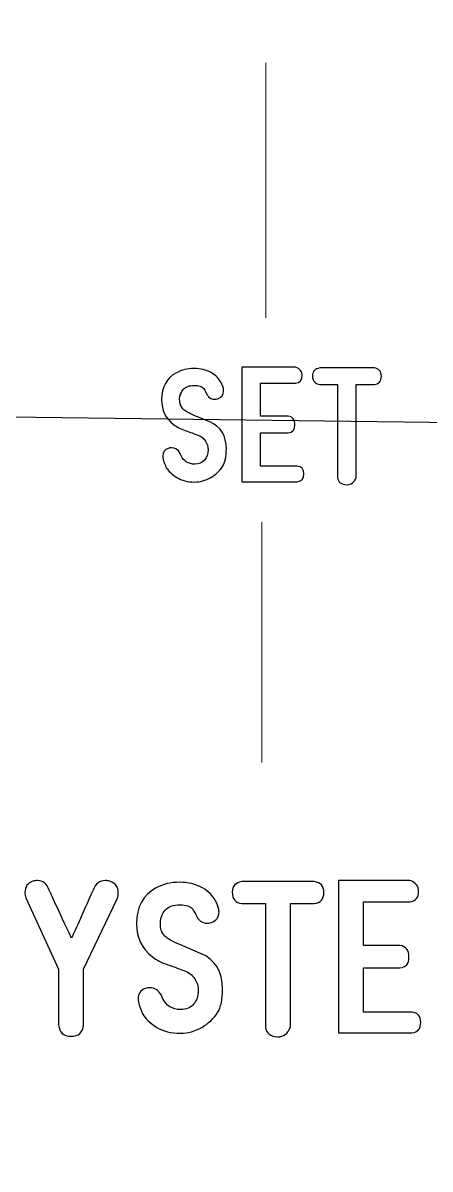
# Model space of a CAD drawing. Header units: millimetres. Extents: x -337 to -166, y 185 to 501.
# Drawn here: x -260.89 to -250.44, y 430.57 to 460.02 of the extents above; entities that cross this region are included whole.
import ezdxf

# ---------------------------------------------------------------- set-up
doc = ezdxf.new("R2010")
doc.units = ezdxf.units.MM
doc.header["$MEASUREMENT"] = 0
doc.layers.add('Layer 1', color=7, linetype='Continuous')

msp = doc.modelspace()

# ---------------------------------------------------------------- linework, layer by layer
at = {"layer": 'Layer 1', "color": 250}
for points in [[(-311.1169, 450.5194), (-311.1169, 450.5194), (-166.2022, 448.6773), (-166.2022, 448.6773), (-166.2022, 448.6773), (-166.2022, 448.6773), (-166.159, 460.3058), (-166.159, 460.3058), (-166.159, 460.3058), (-166.159, 460.8543), (-166.5537, 461.48), (-167.1023, 461.48), (-167.1023, 461.48), (-167.1023, 461.48), (-170.6737, 461.4801), (-170.6737, 461.4801), (-170.6737, 461.4801), (-170.6737, 461.4801), (-170.6739, 461.4805), (-170.6739, 461.4805), (-170.6739, 461.4805), (-170.7003, 461.4801), (-170.7268, 461.4795), (-170.7533, 461.4795), (-170.7533, 461.4795), (-170.7533, 461.4795), (-170.7731, 461.4793), (-170.7731, 461.4793), (-170.7731, 461.4793), (-174.1442, 461.4811), (-176.8765, 464.2387), (-176.8765, 467.6341), (-176.8765, 467.6341), (-176.8765, 471.0327), (-174.139, 473.7887), (-170.7638, 473.7887), (-170.7638, 473.7887), (-170.7337, 473.7888), (-170.7038, 473.7887), (-170.6737, 473.7879), (-170.6737, 473.7879), (-170.6737, 473.7879), (-170.6737, 473.7888), (-170.6737, 473.7888), (-170.6737, 473.7888), (-170.6737, 473.7888), (-167.2022, 473.7888), (-167.2022, 473.7888), (-167.2022, 473.7888), (-166.654, 473.7888), (-166.2023, 474.2404), (-166.2023, 474.7886), (-166.2023, 474.7886), (-166.2023, 474.7886), (-166.2022, 488.8965), (-166.2022, 488.8965), (-166.2022, 488.8965), (-166.2022, 489.4447), (-166.655, 489.8963), (-167.2023, 489.8963), (-167.2023, 489.8963), (-167.2023, 489.8963), (-170.6737, 489.8964), (-170.6737, 489.8964), (-170.6737, 489.8964), (-170.6737, 489.8964), (-170.6739, 489.8978), (-170.6739, 489.8978), (-170.6739, 489.8978), (-170.7038, 489.8972), (-170.7336, 489.8963), (-170.7638, 489.8963), (-170.7638, 489.8963), (-174.1391, 489.8964), (-176.8764, 492.0528), (-176.8764, 495.4512), (-176.8764, 495.4512), (-176.8764, 495.4512), (-176.8871, 499.6101), (-176.8871, 499.6101), (-176.8871, 499.6101), (-176.8871, 500.1598), (-177.3387, 500.6093), (-177.8871, 500.6093), (-177.8871, 500.6093), (-177.8871, 500.6093), (-300.517, 500.6094), (-300.517, 500.6094), (-300.517, 500.6094), (-300.7905, 500.6094), (-301.03, 500.5107), (-301.2245, 500.3161), (-301.2245, 500.3161), (-301.419, 500.1217), (-301.517, 499.8838), (-301.517, 499.6082), (-301.517, 499.6082), (-301.517, 499.6082), (-301.5018, 496.2474), (-301.5018, 496.2474), (-301.5018, 496.2474), (-301.5018, 492.8485), (-304.239, 490.6923), (-307.6143, 490.6923), (-307.6143, 490.6923), (-307.6444, 490.6923), (-307.6744, 490.6931), (-307.7041, 490.6939), (-307.7041, 490.6939), (-307.7041, 490.6939), (-307.7041, 490.6923), (-307.7041, 490.6923), (-307.7041, 490.6923), (-307.7041, 490.6923), (-310.1021, 490.6923), (-310.1021, 490.6923), (-310.1021, 490.6923), (-310.6505, 490.6923), (-311.1021, 490.2407), (-311.1021, 489.6923), (-311.1021, 489.6923), (-311.1021, 489.6923), (-311.1021, 474.7856), (-311.1021, 474.7856), (-311.1021, 474.7856), (-311.1021, 474.2373), (-310.6504, 473.7856), (-310.1021, 473.7856), (-310.1021, 473.7856), (-310.1021, 473.7856), (-307.7041, 473.7856), (-307.7041, 473.7856), (-307.7041, 473.7856), (-307.7041, 473.7856), (-307.7043, 473.7838), (-307.7043, 473.7838), (-307.7043, 473.7838), (-307.6756, 473.7844), (-307.6466, 473.7854), (-307.6178, 473.785), (-307.6178, 473.785), (-307.6178, 473.785), (-307.6016, 473.7849), (-307.6016, 473.7849), (-307.6016, 473.7849), (-304.2321, 473.7815), (-301.5018, 471.0247), (-301.5018, 467.6299), (-301.5018, 467.6299), (-301.5018, 464.2315), (-304.239, 461.4752), (-307.6143, 461.4752), (-307.6143, 461.4752), (-307.6444, 461.4754), (-307.6744, 461.476), (-307.7041, 461.4768), (-307.7041, 461.4768), (-307.7041, 461.4768), (-307.7041, 461.4754), (-307.7041, 461.4754), (-307.7041, 461.4754), (-307.7041, 461.4754), (-310.1021, 461.4754), (-310.1021, 461.4754), (-310.1021, 461.4754), (-310.6509, 461.4754), (-311.1021, 461.0239), (-311.1021, 460.4752), (-311.1021, 460.4752), (-311.1021, 460.4752), (-311.1169, 450.5194), (-311.1169, 450.5194)], [(-311.1169, 450.5214), (-311.1169, 450.5214), (-166.2022, 448.6773), (-166.2022, 448.6773), (-166.2022, 448.6773), (-166.2022, 448.6773), (-166.2022, 441.2629), (-166.2022, 441.2629), (-166.2022, 441.2629), (-166.2022, 440.7156), (-166.6526, 440.2628), (-167.2023, 440.2628), (-167.2023, 440.2628), (-167.2023, 440.2628), (-170.6737, 440.2628), (-170.6737, 440.2628), (-170.6737, 440.2628), (-170.6737, 440.2628), (-170.6739, 440.2624), (-170.6739, 440.2624), (-170.6739, 440.2624), (-170.7003, 440.2628), (-170.7268, 440.2633), (-170.7533, 440.2633), (-170.7533, 440.2633), (-170.7533, 440.2633), (-170.7731, 440.2635), (-170.7731, 440.2635), (-170.7731, 440.2635), (-174.1442, 440.2612), (-176.8765, 437.5041), (-176.8765, 434.1087), (-176.8765, 434.1087), (-176.8765, 430.7102), (-174.139, 427.9541), (-170.7638, 427.9541), (-170.7638, 427.9541), (-170.7337, 427.9541), (-170.7038, 427.9541), (-170.6737, 427.9549), (-170.6737, 427.9549), (-170.6737, 427.9549), (-170.6737, 427.9541), (-170.6737, 427.9541), (-170.6737, 427.9541), (-170.6737, 427.9541), (-167.2022, 427.9541), (-167.2022, 427.9541), (-167.2022, 427.9541), (-166.654, 427.9541), (-166.2023, 427.4996), (-166.2023, 426.9542), (-166.2023, 426.9542), (-166.2023, 426.9542), (-166.2022, 412.3466), (-166.2022, 412.3466), (-166.2022, 412.3466), (-166.2022, 411.8011), (-166.6543, 411.3465), (-167.2023, 411.3465), (-167.2023, 411.3465), (-167.2023, 411.3465), (-170.6737, 411.3467), (-170.6737, 411.3467), (-170.6737, 411.3467), (-170.6737, 411.3467), (-170.6739, 411.3451), (-170.6739, 411.3451), (-170.6739, 411.3451), (-170.7038, 411.3459), (-170.7336, 411.3465), (-170.7638, 411.3465), (-170.7638, 411.3465), (-174.1391, 411.3467), (-176.8764, 408.59), (-176.8764, 405.1916), (-176.8764, 405.1916), (-176.8764, 405.1916), (-176.8871, 401.4329), (-176.8871, 401.4329), (-176.8871, 401.4329), (-176.8871, 400.8833), (-177.3394, 400.4335), (-177.8871, 400.4335), (-177.8871, 400.4335), (-177.8871, 400.4335), (-299.817, 400.4336), (-299.817, 400.4336), (-299.817, 400.4336), (-300.0898, 400.4336), (-300.33, 400.5321), (-300.5245, 400.7267), (-300.5245, 400.7267), (-300.719, 400.9214), (-300.817, 401.159), (-300.817, 401.4346), (-300.817, 401.4346), (-300.817, 401.4346), (-300.8018, 405.5958), (-300.8018, 405.5958), (-300.8018, 405.5958), (-300.8018, 408.9944), (-303.539, 411.7505), (-306.9143, 411.7505), (-306.9143, 411.7505), (-306.9444, 411.7505), (-306.9744, 411.7497), (-307.0041, 411.7489), (-307.0041, 411.7489), (-307.0041, 411.7489), (-307.0041, 411.7505), (-307.0041, 411.7505), (-307.0041, 411.7505), (-307.0041, 411.7505), (-310.2021, 411.7505), (-310.2021, 411.7505), (-310.2021, 411.7505), (-310.7504, 411.7505), (-311.2021, 412.1997), (-311.2021, 412.7505), (-311.2021, 412.7505), (-311.2021, 412.7505), (-311.2021, 426.9574), (-311.2021, 426.9574), (-311.2021, 426.9574), (-311.2021, 427.508), (-310.7504, 427.9572), (-310.2021, 427.9572), (-310.2021, 427.9572), (-310.2021, 427.9572), (-307.0041, 427.9573), (-307.0041, 427.9573), (-307.0041, 427.9573), (-307.0041, 427.9573), (-307.0043, 427.9593), (-307.0043, 427.9593), (-307.0043, 427.9593), (-306.9756, 427.9587), (-306.9466, 427.9574), (-306.9178, 427.9578), (-306.9178, 427.9578), (-306.9178, 427.9578), (-306.9016, 427.9579), (-306.9016, 427.9579), (-306.9016, 427.9579), (-303.5321, 427.9617), (-300.8018, 430.7181), (-300.8018, 434.1129), (-300.8018, 434.1129), (-300.8018, 437.5117), (-303.539, 440.2676), (-306.9143, 440.2676), (-306.9143, 440.2676), (-306.9444, 440.2678), (-306.9744, 440.2668), (-307.0041, 440.266), (-307.0041, 440.266), (-307.0041, 440.266), (-307.0041, 440.2678), (-307.0041, 440.2678), (-307.0041, 440.2678), (-307.0041, 440.2678), (-310.1021, 440.2678), (-310.1021, 440.2678), (-310.1021, 440.2678), (-310.6511, 440.2678), (-311.1021, 440.7169), (-311.1021, 441.2676), (-311.1021, 441.2676), (-311.1021, 441.2676), (-311.1169, 450.5214), (-311.1169, 450.5214)]]:
    msp.add_open_spline(points, degree=3, knots=[0, 0, 0, 0, 0.0227273, 0.0227273, 0.0227273, 0.0227273, 0.0454545, 0.0454545, 0.0454545, 0.0454545, 0.0681818, 0.0681818, 0.0681818, 0.0681818, 0.0909091, 0.0909091, 0.0909091, 0.0909091, 0.1136364, 0.1136364, 0.1136364, 0.1136364, 0.1363636, 0.1363636, 0.1363636, 0.1363636, 0.1590909, 0.1590909, 0.1590909, 0.1590909, 0.1818182, 0.1818182, 0.1818182, 0.1818182, 0.2045455, 0.2045455, 0.2045455, 0.2045455, 0.2272727, 0.2272727, 0.2272727, 0.2272727, 0.25, 0.25, 0.25, 0.25, 0.2727273, 0.2727273, 0.2727273, 0.2727273, 0.2954545, 0.2954545, 0.2954545, 0.2954545, 0.3181818, 0.3181818, 0.3181818, 0.3181818, 0.3409091, 0.3409091, 0.3409091, 0.3409091, 0.3636364, 0.3636364, 0.3636364, 0.3636364, 0.3863636, 0.3863636, 0.3863636, 0.3863636, 0.4090909, 0.4090909, 0.4090909, 0.4090909, 0.4318182, 0.4318182, 0.4318182, 0.4318182, 0.4545455, 0.4545455, 0.4545455, 0.4545455, 0.4772727, 0.4772727, 0.4772727, 0.4772727, 0.5, 0.5, 0.5, 0.5, 0.5227273, 0.5227273, 0.5227273, 0.5227273, 0.5454545, 0.5454545, 0.5454545, 0.5454545, 0.5681818, 0.5681818, 0.5681818, 0.5681818, 0.5909091, 0.5909091, 0.5909091, 0.5909091, 0.6136364, 0.6136364, 0.6136364, 0.6136364, 0.6363636, 0.6363636, 0.6363636, 0.6363636, 0.6590909, 0.6590909, 0.6590909, 0.6590909, 0.6818182, 0.6818182, 0.6818182, 0.6818182, 0.7045455, 0.7045455, 0.7045455, 0.7045455, 0.7272727, 0.7272727, 0.7272727, 0.7272727, 0.75, 0.75, 0.75, 0.75, 0.7727273, 0.7727273, 0.7727273, 0.7727273, 0.7954545, 0.7954545, 0.7954545, 0.7954545, 0.8181818, 0.8181818, 0.8181818, 0.8181818, 0.8409091, 0.8409091, 0.8409091, 0.8409091, 0.8636364, 0.8636364, 0.8636364, 0.8636364, 0.8863636, 0.8863636, 0.8863636, 0.8863636, 0.9090909, 0.9090909, 0.9090909, 0.9090909, 0.9318182, 0.9318182, 0.9318182, 0.9318182, 0.9545455, 0.9545455, 0.9545455, 0.9545455, 1, 1, 1, 1], dxfattribs=at)
at = {"layer": 'Layer 1', "color": 7, "lineweight": 9}
for points in [[(-254.6565, 452.4403), (-254.6565, 452.4403), (-254.6565, 458.9876), (-254.6565, 458.9876)], [(-254.7559, 441.0151), (-254.7559, 441.0151), (-254.7559, 447.1958), (-254.7559, 447.1958)]]:
    msp.add_open_spline(points, degree=3, dxfattribs=at)
at = {"layer": 'Layer 1', "color": 7}
for points, knots in [([(-255.764, 448.6253), (-255.8407, 448.5059), (-255.9425, 448.4094), (-256.0695, 448.3364), (-256.0695, 448.3364), (-256.2001, 448.261), (-256.3351, 448.2229), (-256.4737, 448.2229), (-256.4737, 448.2229), (-256.6657, 448.2229), (-256.8196, 448.2609), (-256.9355, 448.3364), (-256.9355, 448.3364), (-257.0662, 448.4212), (-257.1576, 448.5057), (-257.2091, 448.5897), (-257.2091, 448.5897), (-257.2195, 448.6089), (-257.2428, 448.6695), (-257.279, 448.7713), (-257.279, 448.7713), (-257.2919, 448.8081), (-257.2987, 448.8467), (-257.2987, 448.886), (-257.2987, 448.886), (-257.2987, 448.9879), (-257.252, 449.0553), (-257.1588, 449.0872), (-257.1588, 449.0872), (-257.13, 449.097), (-257.1018, 449.1019), (-257.0742, 449.1019), (-257.0742, 449.1019), (-256.9834, 449.102), (-256.9085, 449.0546), (-256.8497, 448.9596), (-256.8497, 448.9596), (-256.8497, 448.9518), (-256.8417, 448.9307), (-256.8264, 448.8988), (-256.8264, 448.8988), (-256.7583, 448.7535), (-256.6411, 448.6811), (-256.4761, 448.6811), (-256.4761, 448.6811), (-256.3719, 448.6811), (-256.2884, 448.7167), (-256.2265, 448.7872), (-256.2265, 448.7872), (-256.1676, 448.853), (-256.1382, 448.9393), (-256.1382, 449.0461), (-256.1382, 449.0461), (-256.1382, 449.1296), (-256.1609, 449.2061), (-256.2062, 449.2761), (-256.2062, 449.2761), (-256.2565, 449.3516), (-256.3265, 449.4043), (-256.4148, 449.4343), (-256.4148, 449.4343), (-256.4841, 449.4608), (-256.5884, 449.4981), (-256.7276, 449.5472), (-256.7276, 449.5472), (-256.846, 449.5884), (-256.9441, 449.6386), (-257.022, 449.6981), (-257.022, 449.6981), (-257.2269, 449.8541), (-257.3293, 450.0679), (-257.3293, 450.3396), (-257.3293, 450.3396), (-257.3293, 450.6637), (-257.2024, 450.8941), (-256.9484, 451.0315), (-256.9484, 451.0315), (-256.8165, 451.1034), (-256.6657, 451.1395), (-256.4958, 451.1395), (-256.4958, 451.1395), (-256.3326, 451.1396), (-256.1866, 451.1039), (-256.0572, 451.0334), (-256.0572, 451.0334), (-255.9327, 450.9641), (-255.8401, 450.8641), (-255.7806, 450.7334), (-255.7806, 450.7334), (-255.7806, 450.7334), (-255.7573, 450.6796), (-255.7573, 450.6796), (-255.7573, 450.6796), (-255.756, 450.677), (-255.7554, 450.6745), (-255.7554, 450.6721), (-255.7554, 450.6721), (-255.7573, 450.677), (-255.7585, 450.6795), (-255.7585, 450.6795), (-255.7585, 450.6795), (-255.7585, 450.6784), (-255.756, 450.6696), (-255.7499, 450.6543), (-255.7499, 450.6543), (-255.7413, 450.6268), (-255.737, 450.5979), (-255.737, 450.5678), (-255.737, 450.5678), (-255.737, 450.4631), (-255.7879, 450.3942), (-255.8897, 450.363), (-255.8897, 450.363), (-255.9173, 450.3539), (-255.9437, 450.3488), (-255.9689, 450.3488), (-255.9689, 450.3488), (-256.0658, 450.349), (-256.1388, 450.4041), (-256.1866, 450.5138), (-256.1866, 450.5138), (-256.1891, 450.5288), (-256.2093, 450.5648), (-256.2473, 450.6236), (-256.2473, 450.6236), (-256.2921, 450.6778), (-256.3719, 450.7046), (-256.4884, 450.7046), (-256.4884, 450.7046), (-256.619, 450.7048), (-256.7153, 450.669), (-256.7779, 450.5985), (-256.7779, 450.5985), (-256.8313, 450.5365), (-256.8613, 450.4556), (-256.8675, 450.3562), (-256.8675, 450.3562), (-256.8736, 450.2484), (-256.8448, 450.1624), (-256.781, 450.0992), (-256.781, 450.0992), (-256.7307, 450.0489), (-256.6356, 449.9943), (-256.4958, 449.9354), (-256.4958, 449.9354), (-256.4958, 449.9354), (-256.0946, 449.767), (-256.0946, 449.767), (-256.0946, 449.767), (-255.8094, 449.6467), (-255.6671, 449.4159), (-255.6671, 449.0749), (-255.6671, 449.0749), (-255.6671, 448.877), (-255.6996, 448.7271), (-255.764, 448.6253)], [0, 0, 0, 0, 0.025, 0.025, 0.025, 0.025, 0.05, 0.05, 0.05, 0.05, 0.075, 0.075, 0.075, 0.075, 0.1, 0.1, 0.1, 0.1, 0.125, 0.125, 0.125, 0.125, 0.15, 0.15, 0.15, 0.15, 0.175, 0.175, 0.175, 0.175, 0.2, 0.2, 0.2, 0.2, 0.225, 0.225, 0.225, 0.225, 0.25, 0.25, 0.25, 0.25, 0.275, 0.275, 0.275, 0.275, 0.3, 0.3, 0.3, 0.3, 0.325, 0.325, 0.325, 0.325, 0.35, 0.35, 0.35, 0.35, 0.375, 0.375, 0.375, 0.375, 0.4, 0.4, 0.4, 0.4, 0.425, 0.425, 0.425, 0.425, 0.45, 0.45, 0.45, 0.45, 0.475, 0.475, 0.475, 0.475, 0.5, 0.5, 0.5, 0.5, 0.525, 0.525, 0.525, 0.525, 0.55, 0.55, 0.55, 0.55, 0.575, 0.575, 0.575, 0.575, 0.6, 0.6, 0.6, 0.6, 0.625, 0.625, 0.625, 0.625, 0.65, 0.65, 0.65, 0.65, 0.675, 0.675, 0.675, 0.675, 0.7, 0.7, 0.7, 0.7, 0.725, 0.725, 0.725, 0.725, 0.75, 0.75, 0.75, 0.75, 0.775, 0.775, 0.775, 0.775, 0.8, 0.8, 0.8, 0.8, 0.825, 0.825, 0.825, 0.825, 0.85, 0.85, 0.85, 0.85, 0.875, 0.875, 0.875, 0.875, 0.9, 0.9, 0.9, 0.9, 0.925, 0.925, 0.925, 0.925, 0.95, 0.95, 0.95, 0.95, 1, 1, 1, 1]), ([(-255.764, 448.6253), (-255.8407, 448.5059), (-255.9425, 448.4094), (-256.0695, 448.3364), (-256.0695, 448.3364), (-256.2001, 448.261), (-256.3351, 448.2229), (-256.4737, 448.2229), (-256.4737, 448.2229), (-256.6657, 448.2229), (-256.8196, 448.2609), (-256.9355, 448.3364), (-256.9355, 448.3364), (-257.0662, 448.4212), (-257.1576, 448.5057), (-257.2091, 448.5897), (-257.2091, 448.5897), (-257.2195, 448.6089), (-257.2428, 448.6695), (-257.279, 448.7713), (-257.279, 448.7713), (-257.2919, 448.8081), (-257.2987, 448.8467), (-257.2987, 448.886), (-257.2987, 448.886), (-257.2987, 448.9879), (-257.252, 449.0553), (-257.1588, 449.0872), (-257.1588, 449.0872), (-257.13, 449.097), (-257.1018, 449.1019), (-257.0742, 449.1019), (-257.0742, 449.1019), (-256.9834, 449.102), (-256.9085, 449.0546), (-256.8497, 448.9596), (-256.8497, 448.9596), (-256.8497, 448.9596), (-256.8417, 448.9307), (-256.8264, 448.8988), (-256.8264, 448.8988), (-256.7583, 448.7535), (-256.6411, 448.6811), (-256.4761, 448.6811), (-256.4761, 448.6811), (-256.3719, 448.6811), (-256.2884, 448.7167), (-256.2265, 448.7872), (-256.2265, 448.7872), (-256.1676, 448.853), (-256.1382, 448.9393), (-256.1382, 449.0461), (-256.1382, 449.0461), (-256.1382, 449.1296), (-256.1609, 449.2061), (-256.2062, 449.2761), (-256.2062, 449.2761), (-256.2565, 449.3516), (-256.3265, 449.4043), (-256.4148, 449.4343), (-256.4148, 449.4343), (-256.4841, 449.4608), (-256.5884, 449.4981), (-256.7276, 449.5472), (-256.7276, 449.5472), (-256.846, 449.5884), (-256.9441, 449.6386), (-257.022, 449.6981), (-257.022, 449.6981), (-257.2269, 449.8541), (-257.3293, 450.0679), (-257.3293, 450.3396), (-257.3293, 450.3396), (-257.3293, 450.6637), (-257.2024, 450.8941), (-256.9484, 451.0315), (-256.9484, 451.0315), (-256.8165, 451.1034), (-256.6657, 451.1395), (-256.4958, 451.1395), (-256.4958, 451.1395), (-256.3326, 451.1396), (-256.1866, 451.1039), (-256.0572, 451.0334), (-256.0572, 451.0334), (-255.9327, 450.9641), (-255.8401, 450.8641), (-255.7806, 450.7334), (-255.7806, 450.7334), (-255.7806, 450.7334), (-255.7573, 450.6796), (-255.7573, 450.6796), (-255.7573, 450.6796), (-255.7573, 450.6796), (-255.7554, 450.6721), (-255.7554, 450.6721), (-255.7554, 450.6721), (-255.7554, 450.6721), (-255.7585, 450.6795), (-255.7585, 450.6795), (-255.7585, 450.6795), (-255.7585, 450.6795), (-255.7499, 450.6543), (-255.7499, 450.6543), (-255.7499, 450.6543), (-255.7413, 450.6268), (-255.737, 450.5979), (-255.737, 450.5678), (-255.737, 450.5678), (-255.737, 450.4631), (-255.7879, 450.3942), (-255.8897, 450.363), (-255.8897, 450.363), (-255.9173, 450.3539), (-255.9689, 450.3488), (-255.9689, 450.3488), (-255.9689, 450.3488), (-256.0658, 450.349), (-256.1388, 450.4041), (-256.1866, 450.5138), (-256.1866, 450.5138), (-256.1866, 450.5138), (-256.2093, 450.5648), (-256.2473, 450.6236), (-256.2473, 450.6236), (-256.2921, 450.6778), (-256.3719, 450.7046), (-256.4884, 450.7046), (-256.4884, 450.7046), (-256.619, 450.7048), (-256.7153, 450.669), (-256.7779, 450.5985), (-256.7779, 450.5985), (-256.8313, 450.5365), (-256.8675, 450.4556), (-256.8675, 450.3562), (-256.8675, 450.3562), (-256.8675, 450.2484), (-256.8448, 450.1624), (-256.781, 450.0992), (-256.781, 450.0992), (-256.7307, 450.0489), (-256.6356, 449.9943), (-256.4958, 449.9354), (-256.4958, 449.9354), (-256.4958, 449.9354), (-256.0946, 449.767), (-256.0946, 449.767), (-256.0946, 449.767), (-255.8094, 449.6467), (-255.6671, 449.4159), (-255.6671, 449.0749), (-255.6671, 449.0749), (-255.6671, 448.877), (-255.6996, 448.7271), (-255.764, 448.6253)], [0, 0, 0, 0, 0.025, 0.025, 0.025, 0.025, 0.05, 0.05, 0.05, 0.05, 0.075, 0.075, 0.075, 0.075, 0.1, 0.1, 0.1, 0.1, 0.125, 0.125, 0.125, 0.125, 0.15, 0.15, 0.15, 0.15, 0.175, 0.175, 0.175, 0.175, 0.2, 0.2, 0.2, 0.2, 0.225, 0.225, 0.225, 0.225, 0.25, 0.25, 0.25, 0.25, 0.275, 0.275, 0.275, 0.275, 0.3, 0.3, 0.3, 0.3, 0.325, 0.325, 0.325, 0.325, 0.35, 0.35, 0.35, 0.35, 0.375, 0.375, 0.375, 0.375, 0.4, 0.4, 0.4, 0.4, 0.425, 0.425, 0.425, 0.425, 0.45, 0.45, 0.45, 0.45, 0.475, 0.475, 0.475, 0.475, 0.5, 0.5, 0.5, 0.5, 0.525, 0.525, 0.525, 0.525, 0.55, 0.55, 0.55, 0.55, 0.575, 0.575, 0.575, 0.575, 0.6, 0.6, 0.6, 0.6, 0.625, 0.625, 0.625, 0.625, 0.65, 0.65, 0.65, 0.65, 0.675, 0.675, 0.675, 0.675, 0.7, 0.7, 0.7, 0.7, 0.725, 0.725, 0.725, 0.725, 0.75, 0.75, 0.75, 0.75, 0.775, 0.775, 0.775, 0.775, 0.8, 0.8, 0.8, 0.8, 0.825, 0.825, 0.825, 0.825, 0.85, 0.85, 0.85, 0.85, 0.875, 0.875, 0.875, 0.875, 0.9, 0.9, 0.9, 0.9, 0.925, 0.925, 0.925, 0.925, 0.95, 0.95, 0.95, 0.95, 1, 1, 1, 1]), ([(-255.2665, 448.2305), (-255.2665, 448.2305), (-255.2665, 451.1759), (-255.2665, 451.1759), (-255.2665, 451.1759), (-255.2665, 451.1759), (-253.8901, 451.1759), (-253.8901, 451.1759), (-253.8901, 451.1759), (-253.776, 451.1328), (-253.7196, 451.0628), (-253.7196, 450.9671), (-253.7196, 450.9671), (-253.7196, 450.8453), (-253.776, 450.7764), (-253.8901, 450.7623), (-253.8901, 450.7623), (-253.8901, 450.7623), (-254.7869, 450.7623), (-254.7869, 450.7623), (-254.7869, 450.7623), (-254.7869, 450.7623), (-254.7869, 449.9178), (-254.7869, 449.9178), (-254.7869, 449.9178), (-254.7869, 449.9178), (-254.0803, 449.9178), (-254.0803, 449.9178), (-254.0803, 449.9178), (-253.9643, 449.9011), (-253.9061, 449.8256), (-253.9061, 449.6913), (-253.9061, 449.6913), (-253.9061, 449.5681), (-253.9643, 449.4993), (-254.0803, 449.4865), (-254.0803, 449.4865), (-254.0803, 449.4865), (-254.7869, 449.4866), (-254.7869, 449.4866), (-254.7869, 449.4866), (-254.7869, 449.4866), (-254.7869, 448.6327), (-254.7869, 448.6327), (-254.7869, 448.6327), (-254.7869, 448.6327), (-253.849, 448.6327), (-253.849, 448.6327), (-253.849, 448.6327), (-253.7349, 448.6218), (-253.6779, 448.5554), (-253.6779, 448.4333), (-253.6779, 448.4333), (-253.6779, 448.31), (-253.7349, 448.2425), (-253.8484, 448.2303), (-253.8484, 448.2303), (-253.8484, 448.2303), (-255.2665, 448.2305), (-255.2665, 448.2305)], [0, 0, 0, 0, 0.0625, 0.0625, 0.0625, 0.0625, 0.125, 0.125, 0.125, 0.125, 0.1875, 0.1875, 0.1875, 0.1875, 0.25, 0.25, 0.25, 0.25, 0.3125, 0.3125, 0.3125, 0.3125, 0.375, 0.375, 0.375, 0.375, 0.4375, 0.4375, 0.4375, 0.4375, 0.5, 0.5, 0.5, 0.5, 0.5625, 0.5625, 0.5625, 0.5625, 0.625, 0.625, 0.625, 0.625, 0.6875, 0.6875, 0.6875, 0.6875, 0.75, 0.75, 0.75, 0.75, 0.8125, 0.8125, 0.8125, 0.8125, 0.875, 0.875, 0.875, 0.875, 1, 1, 1, 1]), ([(-255.2665, 448.2305), (-255.2665, 448.2305), (-255.2665, 451.1759), (-255.2665, 451.1759), (-255.2665, 451.1759), (-255.2665, 451.1759), (-253.8901, 451.1759), (-253.8901, 451.1759), (-253.8901, 451.1759), (-253.776, 451.1328), (-253.7196, 451.0628), (-253.7196, 450.9671), (-253.7196, 450.9671), (-253.7196, 450.8453), (-253.776, 450.7764), (-253.8901, 450.7623), (-253.8901, 450.7623), (-253.8901, 450.7623), (-254.7869, 450.7623), (-254.7869, 450.7623), (-254.7869, 450.7623), (-254.7869, 450.7623), (-254.7869, 449.9178), (-254.7869, 449.9178), (-254.7869, 449.9178), (-254.7869, 449.9178), (-254.0803, 449.9178), (-254.0803, 449.9178), (-254.0803, 449.9178), (-253.9643, 449.9011), (-253.9061, 449.8256), (-253.9061, 449.6913), (-253.9061, 449.6913), (-253.9061, 449.5681), (-253.9643, 449.4993), (-254.0803, 449.4865), (-254.0803, 449.4865), (-254.0803, 449.4865), (-254.7869, 449.4866), (-254.7869, 449.4866), (-254.7869, 449.4866), (-254.7869, 449.4866), (-254.7869, 448.6327), (-254.7869, 448.6327), (-254.7869, 448.6327), (-254.7869, 448.6327), (-253.849, 448.6327), (-253.849, 448.6327), (-253.849, 448.6327), (-253.7349, 448.6218), (-253.6779, 448.5554), (-253.6779, 448.4333), (-253.6779, 448.4333), (-253.6779, 448.31), (-253.7349, 448.2425), (-253.8484, 448.2303), (-253.8484, 448.2303), (-253.8484, 448.2303), (-255.2665, 448.2305), (-255.2665, 448.2305)], [0, 0, 0, 0, 0.0625, 0.0625, 0.0625, 0.0625, 0.125, 0.125, 0.125, 0.125, 0.1875, 0.1875, 0.1875, 0.1875, 0.25, 0.25, 0.25, 0.25, 0.3125, 0.3125, 0.3125, 0.3125, 0.375, 0.375, 0.375, 0.375, 0.4375, 0.4375, 0.4375, 0.4375, 0.5, 0.5, 0.5, 0.5, 0.5625, 0.5625, 0.5625, 0.5625, 0.625, 0.625, 0.625, 0.625, 0.6875, 0.6875, 0.6875, 0.6875, 0.75, 0.75, 0.75, 0.75, 0.8125, 0.8125, 0.8125, 0.8125, 0.875, 0.875, 0.875, 0.875, 1, 1, 1, 1]), ([(-252.3322, 450.7286), (-252.3322, 450.7286), (-252.3322, 448.3384), (-252.3322, 448.3384), (-252.3322, 448.3384), (-252.3824, 448.2138), (-252.4634, 448.1524), (-252.5744, 448.1548), (-252.5744, 448.1548), (-252.7173, 448.1598), (-252.7965, 448.2205), (-252.8118, 448.3382), (-252.8118, 448.3382), (-252.8118, 448.3382), (-252.8118, 450.7286), (-252.8118, 450.7286), (-252.8118, 450.7286), (-252.8118, 450.7286), (-253.2681, 450.7286), (-253.2681, 450.7286), (-253.2681, 450.7286), (-253.3914, 450.7415), (-253.4534, 450.8156), (-253.4534, 450.9493), (-253.4534, 450.9493), (-253.4534, 451.0665), (-253.3914, 451.1346), (-253.2681, 451.1524), (-253.2681, 451.1524), (-253.2681, 451.1524), (-251.874, 451.1524), (-251.874, 451.1524), (-251.874, 451.1524), (-251.7482, 451.1372), (-251.685, 451.0665), (-251.685, 450.942), (-251.685, 450.942), (-251.685, 450.8119), (-251.7482, 450.7408), (-251.874, 450.7285), (-251.874, 450.7285), (-251.874, 450.7285), (-252.3322, 450.7286), (-252.3322, 450.7286)], [0, 0, 0, 0, 0.0833333, 0.0833333, 0.0833333, 0.0833333, 0.1666667, 0.1666667, 0.1666667, 0.1666667, 0.25, 0.25, 0.25, 0.25, 0.3333333, 0.3333333, 0.3333333, 0.3333333, 0.4166667, 0.4166667, 0.4166667, 0.4166667, 0.5, 0.5, 0.5, 0.5, 0.5833333, 0.5833333, 0.5833333, 0.5833333, 0.6666667, 0.6666667, 0.6666667, 0.6666667, 0.75, 0.75, 0.75, 0.75, 0.8333333, 0.8333333, 0.8333333, 0.8333333, 1, 1, 1, 1]), ([(-252.3322, 450.7286), (-252.3322, 450.7286), (-252.3322, 448.3384), (-252.3322, 448.3384), (-252.3322, 448.3384), (-252.3824, 448.2138), (-252.4634, 448.1524), (-252.5744, 448.1548), (-252.5744, 448.1548), (-252.7173, 448.1598), (-252.7965, 448.2205), (-252.8118, 448.3382), (-252.8118, 448.3382), (-252.8118, 448.3382), (-252.8118, 450.7286), (-252.8118, 450.7286), (-252.8118, 450.7286), (-252.8118, 450.7286), (-253.2681, 450.7286), (-253.2681, 450.7286), (-253.2681, 450.7286), (-253.3914, 450.7415), (-253.4534, 450.8156), (-253.4534, 450.9493), (-253.4534, 450.9493), (-253.4534, 451.0665), (-253.3914, 451.1346), (-253.2681, 451.1524), (-253.2681, 451.1524), (-253.2681, 451.1524), (-251.874, 451.1524), (-251.874, 451.1524), (-251.874, 451.1524), (-251.7482, 451.1372), (-251.685, 451.0665), (-251.685, 450.942), (-251.685, 450.942), (-251.685, 450.8119), (-251.7482, 450.7408), (-251.874, 450.7285), (-251.874, 450.7285), (-251.874, 450.7285), (-252.3322, 450.7286), (-252.3322, 450.7286)], [0, 0, 0, 0, 0.0833333, 0.0833333, 0.0833333, 0.0833333, 0.1666667, 0.1666667, 0.1666667, 0.1666667, 0.25, 0.25, 0.25, 0.25, 0.3333333, 0.3333333, 0.3333333, 0.3333333, 0.4166667, 0.4166667, 0.4166667, 0.4166667, 0.5, 0.5, 0.5, 0.5, 0.5833333, 0.5833333, 0.5833333, 0.5833333, 0.6666667, 0.6666667, 0.6666667, 0.6666667, 0.75, 0.75, 0.75, 0.75, 0.8333333, 0.8333333, 0.8333333, 0.8333333, 1, 1, 1, 1]), ([(-259.3362, 435.7089), (-259.3362, 435.7089), (-259.3362, 434.2759), (-259.3362, 434.2759), (-259.3362, 434.2759), (-259.3525, 434.0817), (-259.457, 433.9845), (-259.652, 433.9845), (-259.652, 433.9845), (-259.8543, 433.9862), (-259.9612, 434.0832), (-259.9743, 434.2758), (-259.9743, 434.2758), (-259.9743, 434.2758), (-259.9743, 435.7089), (-259.9743, 435.7089), (-259.9743, 435.7089), (-259.9743, 435.7089), (-260.8188, 437.5448), (-260.8188, 437.5448), (-260.8188, 437.5448), (-260.8327, 437.5888), (-260.84, 437.6344), (-260.84, 437.6809), (-260.84, 437.6809), (-260.84, 437.828), (-260.7723, 437.9224), (-260.6369, 437.9657), (-260.6369, 437.9657), (-260.5961, 437.978), (-260.5569, 437.9845), (-260.5202, 437.9845), (-260.5202, 437.9845), (-260.3782, 437.9845), (-260.277, 437.902), (-260.2166, 437.738), (-260.2166, 437.738), (-260.1767, 437.6484), (-259.9857, 437.2378), (-259.6438, 436.5043), (-259.6438, 436.5043), (-259.572, 436.6659), (-259.3876, 437.0763), (-259.0898, 437.738), (-259.0898, 437.738), (-259.0245, 437.9022), (-258.92, 437.9845), (-258.7764, 437.9845), (-258.7764, 437.9845), (-258.7397, 437.9845), (-258.7005, 437.9779), (-258.6597, 437.9657), (-258.6597, 437.9657), (-258.5145, 437.9208), (-258.4419, 437.8229), (-258.4419, 437.6711), (-258.4419, 437.6711), (-258.4419, 437.619), (-258.4509, 437.5675), (-258.4688, 437.5177), (-258.4688, 437.5177), (-258.4688, 437.5177), (-259.3362, 435.7089), (-259.3362, 435.7089)], [0, 0, 0, 0, 0.0588235, 0.0588235, 0.0588235, 0.0588235, 0.1176471, 0.1176471, 0.1176471, 0.1176471, 0.1764706, 0.1764706, 0.1764706, 0.1764706, 0.2352941, 0.2352941, 0.2352941, 0.2352941, 0.2941176, 0.2941176, 0.2941176, 0.2941176, 0.3529412, 0.3529412, 0.3529412, 0.3529412, 0.4117647, 0.4117647, 0.4117647, 0.4117647, 0.4705882, 0.4705882, 0.4705882, 0.4705882, 0.5294118, 0.5294118, 0.5294118, 0.5294118, 0.5882353, 0.5882353, 0.5882353, 0.5882353, 0.6470588, 0.6470588, 0.6470588, 0.6470588, 0.7058824, 0.7058824, 0.7058824, 0.7058824, 0.7647059, 0.7647059, 0.7647059, 0.7647059, 0.8235294, 0.8235294, 0.8235294, 0.8235294, 0.8823529, 0.8823529, 0.8823529, 0.8823529, 1, 1, 1, 1]), ([(-259.3362, 435.7089), (-259.3362, 435.7089), (-259.3362, 434.2759), (-259.3362, 434.2759), (-259.3362, 434.2759), (-259.3525, 434.0817), (-259.457, 433.9845), (-259.652, 433.9845), (-259.652, 433.9845), (-259.8543, 433.9862), (-259.9612, 434.0832), (-259.9743, 434.2758), (-259.9743, 434.2758), (-259.9743, 434.2758), (-259.9743, 435.7089), (-259.9743, 435.7089), (-259.9743, 435.7089), (-259.9743, 435.7089), (-260.8188, 437.5448), (-260.8188, 437.5448), (-260.8188, 437.5448), (-260.8327, 437.5888), (-260.84, 437.6344), (-260.84, 437.6809), (-260.84, 437.6809), (-260.84, 437.828), (-260.7723, 437.9224), (-260.6369, 437.9657), (-260.6369, 437.9657), (-260.5961, 437.978), (-260.5569, 437.9845), (-260.5202, 437.9845), (-260.5202, 437.9845), (-260.3782, 437.9845), (-260.277, 437.902), (-260.2166, 437.738), (-260.2166, 437.738), (-260.1767, 437.6484), (-259.9857, 437.2378), (-259.6438, 436.5043), (-259.6438, 436.5043), (-259.572, 436.6659), (-259.3876, 437.0763), (-259.0898, 437.738), (-259.0898, 437.738), (-259.0245, 437.9022), (-258.92, 437.9845), (-258.7764, 437.9845), (-258.7764, 437.9845), (-258.7397, 437.9845), (-258.7005, 437.9779), (-258.6597, 437.9657), (-258.6597, 437.9657), (-258.5145, 437.9208), (-258.4419, 437.8229), (-258.4419, 437.6711), (-258.4419, 437.6711), (-258.4419, 437.619), (-258.4509, 437.5675), (-258.4688, 437.5177), (-258.4688, 437.5177), (-258.4688, 437.5177), (-259.3362, 435.7089), (-259.3362, 435.7089)], [0, 0, 0, 0, 0.0588235, 0.0588235, 0.0588235, 0.0588235, 0.1176471, 0.1176471, 0.1176471, 0.1176471, 0.1764706, 0.1764706, 0.1764706, 0.1764706, 0.2352941, 0.2352941, 0.2352941, 0.2352941, 0.2941176, 0.2941176, 0.2941176, 0.2941176, 0.3529412, 0.3529412, 0.3529412, 0.3529412, 0.4117647, 0.4117647, 0.4117647, 0.4117647, 0.4705882, 0.4705882, 0.4705882, 0.4705882, 0.5294118, 0.5294118, 0.5294118, 0.5294118, 0.5882353, 0.5882353, 0.5882353, 0.5882353, 0.6470588, 0.6470588, 0.6470588, 0.6470588, 0.7058824, 0.7058824, 0.7058824, 0.7058824, 0.7647059, 0.7647059, 0.7647059, 0.7647059, 0.8235294, 0.8235294, 0.8235294, 0.8235294, 0.8823529, 0.8823529, 0.8823529, 0.8823529, 1, 1, 1, 1]), ([(-255.8919, 434.5966), (-255.9939, 434.4375), (-256.1294, 434.3093), (-256.2983, 434.2122), (-256.2983, 434.2122), (-256.4721, 434.1118), (-256.6516, 434.0612), (-256.836, 434.0612), (-256.836, 434.0612), (-257.0914, 434.0612), (-257.2963, 434.1118), (-257.4505, 434.2122), (-257.4505, 434.2122), (-257.6243, 434.3249), (-257.7459, 434.4374), (-257.8144, 434.5492), (-257.8144, 434.5492), (-257.8283, 434.5746), (-257.8593, 434.6552), (-257.9074, 434.7907), (-257.9074, 434.7907), (-257.9246, 434.8397), (-257.9335, 434.8911), (-257.9335, 434.9433), (-257.9335, 434.9433), (-257.9335, 435.0788), (-257.8715, 435.1685), (-257.7475, 435.2109), (-257.7475, 435.2109), (-257.7091, 435.2241), (-257.6716, 435.2305), (-257.6349, 435.2305), (-257.6349, 435.2305), (-257.5141, 435.2306), (-257.4146, 435.1677), (-257.3362, 435.0412), (-257.3362, 435.0412), (-257.3362, 435.0306), (-257.3256, 435.0028), (-257.3052, 434.9604), (-257.3052, 434.9604), (-257.2147, 434.7671), (-257.0588, 434.6707), (-256.8393, 434.6707), (-256.8393, 434.6707), (-256.7006, 434.6708), (-256.5896, 434.7181), (-256.5072, 434.8119), (-256.5072, 434.8119), (-256.4289, 434.8992), (-256.3897, 435.0143), (-256.3897, 435.1563), (-256.3897, 435.1563), (-256.3897, 435.2673), (-256.4199, 435.3692), (-256.4803, 435.4622), (-256.4803, 435.4622), (-256.5472, 435.5626), (-256.6402, 435.6328), (-256.7577, 435.6728), (-256.7577, 435.6728), (-256.8499, 435.7081), (-256.9886, 435.7576), (-257.1739, 435.8229), (-257.1739, 435.8229), (-257.3313, 435.8777), (-257.4619, 435.9445), (-257.5655, 436.0236), (-257.5655, 436.0236), (-257.8381, 436.2309), (-257.9743, 436.5157), (-257.9743, 436.8772), (-257.9743, 436.8772), (-257.9743, 437.3081), (-257.8054, 437.6148), (-257.4676, 437.7976), (-257.4676, 437.7976), (-257.2922, 437.8933), (-257.0914, 437.9412), (-256.8654, 437.9412), (-256.8654, 437.9412), (-256.6484, 437.9413), (-256.4542, 437.8939), (-256.282, 437.8), (-256.282, 437.8), (-256.1163, 437.7079), (-255.9931, 437.5748), (-255.914, 437.401), (-255.914, 437.401), (-255.914, 437.401), (-255.883, 437.3293), (-255.883, 437.3293), (-255.883, 437.3293), (-255.8813, 437.3261), (-255.8805, 437.3227), (-255.8805, 437.3194), (-255.8805, 437.3194), (-255.883, 437.3261), (-255.8846, 437.3292), (-255.8846, 437.3292), (-255.8846, 437.3292), (-255.8846, 437.3277), (-255.8813, 437.3162), (-255.8732, 437.2958), (-255.8732, 437.2958), (-255.8618, 437.259), (-255.856, 437.2207), (-255.856, 437.1807), (-255.856, 437.1807), (-255.856, 437.0414), (-255.9238, 436.9498), (-256.0592, 436.9082), (-256.0592, 436.9082), (-256.0959, 436.8961), (-256.131, 436.8894), (-256.1645, 436.8894), (-256.1645, 436.8894), (-256.2934, 436.8896), (-256.3905, 436.9628), (-256.4542, 437.1089), (-256.4542, 437.1089), (-256.4574, 437.1285), (-256.4844, 437.1766), (-256.5349, 437.255), (-256.5349, 437.255), (-256.5945, 437.3269), (-256.7006, 437.3627), (-256.8556, 437.3627), (-256.8556, 437.3627), (-257.0294, 437.3628), (-257.1575, 437.3153), (-257.2408, 437.2215), (-257.2408, 437.2215), (-257.3118, 437.1392), (-257.3517, 437.0314), (-257.3599, 436.8992), (-257.3599, 436.8992), (-257.3681, 436.7556), (-257.3297, 436.6413), (-257.2448, 436.5573), (-257.2448, 436.5573), (-257.1779, 436.4905), (-257.0515, 436.4178), (-256.8654, 436.3394), (-256.8654, 436.3394), (-256.8654, 436.3394), (-256.3318, 436.1151), (-256.3318, 436.1151), (-256.3318, 436.1151), (-255.9523, 435.9551), (-255.763, 435.6483), (-255.763, 435.1946), (-255.763, 435.1946), (-255.763, 434.9312), (-255.8063, 434.7319), (-255.8919, 434.5966)], [0, 0, 0, 0, 0.025, 0.025, 0.025, 0.025, 0.05, 0.05, 0.05, 0.05, 0.075, 0.075, 0.075, 0.075, 0.1, 0.1, 0.1, 0.1, 0.125, 0.125, 0.125, 0.125, 0.15, 0.15, 0.15, 0.15, 0.175, 0.175, 0.175, 0.175, 0.2, 0.2, 0.2, 0.2, 0.225, 0.225, 0.225, 0.225, 0.25, 0.25, 0.25, 0.25, 0.275, 0.275, 0.275, 0.275, 0.3, 0.3, 0.3, 0.3, 0.325, 0.325, 0.325, 0.325, 0.35, 0.35, 0.35, 0.35, 0.375, 0.375, 0.375, 0.375, 0.4, 0.4, 0.4, 0.4, 0.425, 0.425, 0.425, 0.425, 0.45, 0.45, 0.45, 0.45, 0.475, 0.475, 0.475, 0.475, 0.5, 0.5, 0.5, 0.5, 0.525, 0.525, 0.525, 0.525, 0.55, 0.55, 0.55, 0.55, 0.575, 0.575, 0.575, 0.575, 0.6, 0.6, 0.6, 0.6, 0.625, 0.625, 0.625, 0.625, 0.65, 0.65, 0.65, 0.65, 0.675, 0.675, 0.675, 0.675, 0.7, 0.7, 0.7, 0.7, 0.725, 0.725, 0.725, 0.725, 0.75, 0.75, 0.75, 0.75, 0.775, 0.775, 0.775, 0.775, 0.8, 0.8, 0.8, 0.8, 0.825, 0.825, 0.825, 0.825, 0.85, 0.85, 0.85, 0.85, 0.875, 0.875, 0.875, 0.875, 0.9, 0.9, 0.9, 0.9, 0.925, 0.925, 0.925, 0.925, 0.95, 0.95, 0.95, 0.95, 1, 1, 1, 1]), ([(-255.8919, 434.5966), (-255.9939, 434.4375), (-256.1294, 434.3093), (-256.2983, 434.2122), (-256.2983, 434.2122), (-256.4721, 434.1118), (-256.6516, 434.0612), (-256.836, 434.0612), (-256.836, 434.0612), (-257.0914, 434.0612), (-257.2963, 434.1118), (-257.4505, 434.2122), (-257.4505, 434.2122), (-257.6243, 434.3249), (-257.7459, 434.4374), (-257.8144, 434.5492), (-257.8144, 434.5492), (-257.8283, 434.5746), (-257.8593, 434.6552), (-257.9074, 434.7907), (-257.9074, 434.7907), (-257.9246, 434.8397), (-257.9335, 434.8911), (-257.9335, 434.9433), (-257.9335, 434.9433), (-257.9335, 435.0788), (-257.8715, 435.1685), (-257.7475, 435.2109), (-257.7475, 435.2109), (-257.7091, 435.2241), (-257.6716, 435.2305), (-257.6349, 435.2305), (-257.6349, 435.2305), (-257.5141, 435.2306), (-257.4146, 435.1677), (-257.3362, 435.0412), (-257.3362, 435.0412), (-257.3362, 435.0412), (-257.3256, 435.0028), (-257.3052, 434.9604), (-257.3052, 434.9604), (-257.2147, 434.7671), (-257.0588, 434.6707), (-256.8393, 434.6707), (-256.8393, 434.6707), (-256.7006, 434.6708), (-256.5896, 434.7181), (-256.5072, 434.8119), (-256.5072, 434.8119), (-256.4289, 434.8992), (-256.3897, 435.0143), (-256.3897, 435.1563), (-256.3897, 435.1563), (-256.3897, 435.2673), (-256.4199, 435.3692), (-256.4803, 435.4622), (-256.4803, 435.4622), (-256.5472, 435.5626), (-256.6402, 435.6328), (-256.7577, 435.6728), (-256.7577, 435.6728), (-256.8499, 435.7081), (-256.9886, 435.7576), (-257.1739, 435.8229), (-257.1739, 435.8229), (-257.3313, 435.8777), (-257.4619, 435.9445), (-257.5655, 436.0236), (-257.5655, 436.0236), (-257.8381, 436.2309), (-257.9743, 436.5157), (-257.9743, 436.8772), (-257.9743, 436.8772), (-257.9743, 437.3081), (-257.8054, 437.6148), (-257.4676, 437.7976), (-257.4676, 437.7976), (-257.2922, 437.8933), (-257.0914, 437.9412), (-256.8654, 437.9412), (-256.8654, 437.9412), (-256.6484, 437.9413), (-256.4542, 437.8939), (-256.282, 437.8), (-256.282, 437.8), (-256.1163, 437.7079), (-255.9931, 437.5748), (-255.914, 437.401), (-255.914, 437.401), (-255.914, 437.401), (-255.883, 437.3293), (-255.883, 437.3293), (-255.883, 437.3293), (-255.883, 437.3293), (-255.8805, 437.3194), (-255.8805, 437.3194), (-255.8805, 437.3194), (-255.8805, 437.3194), (-255.8846, 437.3292), (-255.8846, 437.3292), (-255.8846, 437.3292), (-255.8846, 437.3292), (-255.8813, 437.3162), (-255.8732, 437.2958), (-255.8732, 437.2958), (-255.8618, 437.259), (-255.856, 437.2207), (-255.856, 437.1807), (-255.856, 437.1807), (-255.856, 437.0414), (-255.9238, 436.9498), (-256.0592, 436.9082), (-256.0592, 436.9082), (-256.0959, 436.8961), (-256.131, 436.8894), (-256.1645, 436.8894), (-256.1645, 436.8894), (-256.2934, 436.8896), (-256.3905, 436.9628), (-256.4542, 437.1089), (-256.4542, 437.1089), (-256.4542, 437.1089), (-256.4844, 437.1766), (-256.5349, 437.255), (-256.5349, 437.255), (-256.5945, 437.3269), (-256.7006, 437.3627), (-256.8556, 437.3627), (-256.8556, 437.3627), (-257.0294, 437.3628), (-257.1575, 437.3153), (-257.2408, 437.2215), (-257.2408, 437.2215), (-257.3118, 437.1392), (-257.3517, 437.0314), (-257.3599, 436.8992), (-257.3599, 436.8992), (-257.3681, 436.7556), (-257.3297, 436.6413), (-257.2448, 436.5573), (-257.2448, 436.5573), (-257.1779, 436.4905), (-257.0515, 436.4178), (-256.8654, 436.3394), (-256.8654, 436.3394), (-256.8654, 436.3394), (-256.3318, 436.1151), (-256.3318, 436.1151), (-256.3318, 436.1151), (-255.9523, 435.9551), (-255.763, 435.6483), (-255.763, 435.1946), (-255.763, 435.1946), (-255.763, 434.9312), (-255.8063, 434.7319), (-255.8919, 434.5966)], [0, 0, 0, 0, 0.025, 0.025, 0.025, 0.025, 0.05, 0.05, 0.05, 0.05, 0.075, 0.075, 0.075, 0.075, 0.1, 0.1, 0.1, 0.1, 0.125, 0.125, 0.125, 0.125, 0.15, 0.15, 0.15, 0.15, 0.175, 0.175, 0.175, 0.175, 0.2, 0.2, 0.2, 0.2, 0.225, 0.225, 0.225, 0.225, 0.25, 0.25, 0.25, 0.25, 0.275, 0.275, 0.275, 0.275, 0.3, 0.3, 0.3, 0.3, 0.325, 0.325, 0.325, 0.325, 0.35, 0.35, 0.35, 0.35, 0.375, 0.375, 0.375, 0.375, 0.4, 0.4, 0.4, 0.4, 0.425, 0.425, 0.425, 0.425, 0.45, 0.45, 0.45, 0.45, 0.475, 0.475, 0.475, 0.475, 0.5, 0.5, 0.5, 0.5, 0.525, 0.525, 0.525, 0.525, 0.55, 0.55, 0.55, 0.55, 0.575, 0.575, 0.575, 0.575, 0.6, 0.6, 0.6, 0.6, 0.625, 0.625, 0.625, 0.625, 0.65, 0.65, 0.65, 0.65, 0.675, 0.675, 0.675, 0.675, 0.7, 0.7, 0.7, 0.7, 0.725, 0.725, 0.725, 0.725, 0.75, 0.75, 0.75, 0.75, 0.775, 0.775, 0.775, 0.775, 0.8, 0.8, 0.8, 0.8, 0.825, 0.825, 0.825, 0.825, 0.85, 0.85, 0.85, 0.85, 0.875, 0.875, 0.875, 0.875, 0.9, 0.9, 0.9, 0.9, 0.925, 0.925, 0.925, 0.925, 0.95, 0.95, 0.95, 0.95, 1, 1, 1, 1]), ([(-254.0233, 437.3946), (-254.0233, 437.3946), (-254.0233, 434.2146), (-254.0233, 434.2146), (-254.0233, 434.2146), (-254.0902, 434.0491), (-254.1979, 433.9674), (-254.3456, 433.9706), (-254.3456, 433.9706), (-254.5357, 433.9773), (-254.641, 434.0579), (-254.6614, 434.2146), (-254.6614, 434.2146), (-254.6614, 434.2146), (-254.6614, 437.3946), (-254.6614, 437.3946), (-254.6614, 437.3946), (-254.6614, 437.3946), (-255.2684, 437.3946), (-255.2684, 437.3946), (-255.2684, 437.3946), (-255.4325, 437.4116), (-255.5149, 437.5104), (-255.5149, 437.6883), (-255.5149, 437.6883), (-255.5149, 437.8442), (-255.4325, 437.9347), (-255.2685, 437.9583), (-255.2685, 437.9583), (-255.2685, 437.9583), (-253.4138, 437.9583), (-253.4138, 437.9583), (-253.4138, 437.9583), (-253.2465, 437.9379), (-253.1624, 437.8441), (-253.1624, 437.6785), (-253.1624, 437.6785), (-253.1624, 437.5055), (-253.2465, 437.4108), (-253.4138, 437.3945), (-253.4138, 437.3945), (-253.4138, 437.3945), (-254.0233, 437.3946), (-254.0233, 437.3946)], [0, 0, 0, 0, 0.0833333, 0.0833333, 0.0833333, 0.0833333, 0.1666667, 0.1666667, 0.1666667, 0.1666667, 0.25, 0.25, 0.25, 0.25, 0.3333333, 0.3333333, 0.3333333, 0.3333333, 0.4166667, 0.4166667, 0.4166667, 0.4166667, 0.5, 0.5, 0.5, 0.5, 0.5833333, 0.5833333, 0.5833333, 0.5833333, 0.6666667, 0.6666667, 0.6666667, 0.6666667, 0.75, 0.75, 0.75, 0.75, 0.8333333, 0.8333333, 0.8333333, 0.8333333, 1, 1, 1, 1]), ([(-254.0233, 437.3946), (-254.0233, 437.3946), (-254.0233, 434.2146), (-254.0233, 434.2146), (-254.0233, 434.2146), (-254.0902, 434.0491), (-254.1979, 433.9674), (-254.3456, 433.9706), (-254.3456, 433.9706), (-254.5357, 433.9773), (-254.641, 434.0579), (-254.6614, 434.2146), (-254.6614, 434.2146), (-254.6614, 434.2146), (-254.6614, 437.3946), (-254.6614, 437.3946), (-254.6614, 437.3946), (-254.6614, 437.3946), (-255.2684, 437.3946), (-255.2684, 437.3946), (-255.2684, 437.3946), (-255.4325, 437.4116), (-255.5149, 437.5104), (-255.5149, 437.6883), (-255.5149, 437.6883), (-255.5149, 437.8442), (-255.4325, 437.9347), (-255.2685, 437.9583), (-255.2685, 437.9583), (-255.2685, 437.9583), (-253.4138, 437.9583), (-253.4138, 437.9583), (-253.4138, 437.9583), (-253.2465, 437.9379), (-253.1624, 437.8441), (-253.1624, 437.6785), (-253.1624, 437.6785), (-253.1624, 437.5055), (-253.2465, 437.4108), (-253.4138, 437.3945), (-253.4138, 437.3945), (-253.4138, 437.3945), (-254.0233, 437.3946), (-254.0233, 437.3946)], [0, 0, 0, 0, 0.0833333, 0.0833333, 0.0833333, 0.0833333, 0.1666667, 0.1666667, 0.1666667, 0.1666667, 0.25, 0.25, 0.25, 0.25, 0.3333333, 0.3333333, 0.3333333, 0.3333333, 0.4166667, 0.4166667, 0.4166667, 0.4166667, 0.5, 0.5, 0.5, 0.5, 0.5833333, 0.5833333, 0.5833333, 0.5833333, 0.6666667, 0.6666667, 0.6666667, 0.6666667, 0.75, 0.75, 0.75, 0.75, 0.8333333, 0.8333333, 0.8333333, 0.8333333, 1, 1, 1, 1]), ([(-252.787, 434.0711), (-252.787, 434.0711), (-252.787, 437.9893), (-252.787, 437.9893), (-252.787, 437.9893), (-252.787, 437.9893), (-250.956, 437.9893), (-250.956, 437.9893), (-250.956, 437.9893), (-250.8042, 437.9323), (-250.7291, 437.8392), (-250.7291, 437.7119), (-250.7291, 437.7119), (-250.7291, 437.5496), (-250.8042, 437.4581), (-250.956, 437.4394), (-250.956, 437.4394), (-250.956, 437.4394), (-252.1489, 437.4394), (-252.1489, 437.4394), (-252.1489, 437.4394), (-252.1489, 437.4394), (-252.1489, 436.3159), (-252.1489, 436.3159), (-252.1489, 436.3159), (-252.1489, 436.3159), (-251.2089, 436.3159), (-251.2089, 436.3159), (-251.2089, 436.3159), (-251.0547, 436.2938), (-250.9772, 436.1934), (-250.9772, 436.0147), (-250.9772, 436.0147), (-250.9772, 435.8507), (-251.0547, 435.7593), (-251.2089, 435.7421), (-251.2089, 435.7421), (-251.2089, 435.7421), (-252.1489, 435.7422), (-252.1489, 435.7422), (-252.1489, 435.7422), (-252.1489, 435.7422), (-252.1489, 434.6063), (-252.1489, 434.6063), (-252.1489, 434.6063), (-252.1489, 434.6063), (-250.9013, 434.6063), (-250.9013, 434.6063), (-250.9013, 434.6063), (-250.7495, 434.5916), (-250.6737, 434.5035), (-250.6737, 434.3411), (-250.6737, 434.3411), (-250.6737, 434.1771), (-250.7495, 434.0873), (-250.9005, 434.071), (-250.9005, 434.071), (-250.9005, 434.071), (-252.787, 434.0711), (-252.787, 434.0711)], [0, 0, 0, 0, 0.0625, 0.0625, 0.0625, 0.0625, 0.125, 0.125, 0.125, 0.125, 0.1875, 0.1875, 0.1875, 0.1875, 0.25, 0.25, 0.25, 0.25, 0.3125, 0.3125, 0.3125, 0.3125, 0.375, 0.375, 0.375, 0.375, 0.4375, 0.4375, 0.4375, 0.4375, 0.5, 0.5, 0.5, 0.5, 0.5625, 0.5625, 0.5625, 0.5625, 0.625, 0.625, 0.625, 0.625, 0.6875, 0.6875, 0.6875, 0.6875, 0.75, 0.75, 0.75, 0.75, 0.8125, 0.8125, 0.8125, 0.8125, 0.875, 0.875, 0.875, 0.875, 1, 1, 1, 1]), ([(-252.787, 434.0711), (-252.787, 434.0711), (-252.787, 437.9893), (-252.787, 437.9893), (-252.787, 437.9893), (-252.787, 437.9893), (-250.956, 437.9893), (-250.956, 437.9893), (-250.956, 437.9893), (-250.8042, 437.9323), (-250.7291, 437.8392), (-250.7291, 437.7119), (-250.7291, 437.7119), (-250.7291, 437.5496), (-250.8042, 437.4581), (-250.956, 437.4394), (-250.956, 437.4394), (-250.956, 437.4394), (-252.1489, 437.4394), (-252.1489, 437.4394), (-252.1489, 437.4394), (-252.1489, 437.4394), (-252.1489, 436.3159), (-252.1489, 436.3159), (-252.1489, 436.3159), (-252.1489, 436.3159), (-251.2089, 436.3159), (-251.2089, 436.3159), (-251.2089, 436.3159), (-251.0547, 436.2938), (-250.9772, 436.1934), (-250.9772, 436.0147), (-250.9772, 436.0147), (-250.9772, 435.8507), (-251.0547, 435.7593), (-251.2089, 435.7421), (-251.2089, 435.7421), (-251.2089, 435.7421), (-252.1489, 435.7422), (-252.1489, 435.7422), (-252.1489, 435.7422), (-252.1489, 435.7422), (-252.1489, 434.6063), (-252.1489, 434.6063), (-252.1489, 434.6063), (-252.1489, 434.6063), (-250.9013, 434.6063), (-250.9013, 434.6063), (-250.9013, 434.6063), (-250.7495, 434.5916), (-250.6737, 434.5035), (-250.6737, 434.3411), (-250.6737, 434.3411), (-250.6737, 434.1771), (-250.7495, 434.0873), (-250.9005, 434.071), (-250.9005, 434.071), (-250.9005, 434.071), (-252.787, 434.0711), (-252.787, 434.0711)], [0, 0, 0, 0, 0.0625, 0.0625, 0.0625, 0.0625, 0.125, 0.125, 0.125, 0.125, 0.1875, 0.1875, 0.1875, 0.1875, 0.25, 0.25, 0.25, 0.25, 0.3125, 0.3125, 0.3125, 0.3125, 0.375, 0.375, 0.375, 0.375, 0.4375, 0.4375, 0.4375, 0.4375, 0.5, 0.5, 0.5, 0.5, 0.5625, 0.5625, 0.5625, 0.5625, 0.625, 0.625, 0.625, 0.625, 0.6875, 0.6875, 0.6875, 0.6875, 0.75, 0.75, 0.75, 0.75, 0.8125, 0.8125, 0.8125, 0.8125, 0.875, 0.875, 0.875, 0.875, 1, 1, 1, 1])]:
    msp.add_open_spline(points, degree=3, knots=knots, dxfattribs=at)

doc.saveas('drawing.dxf')
